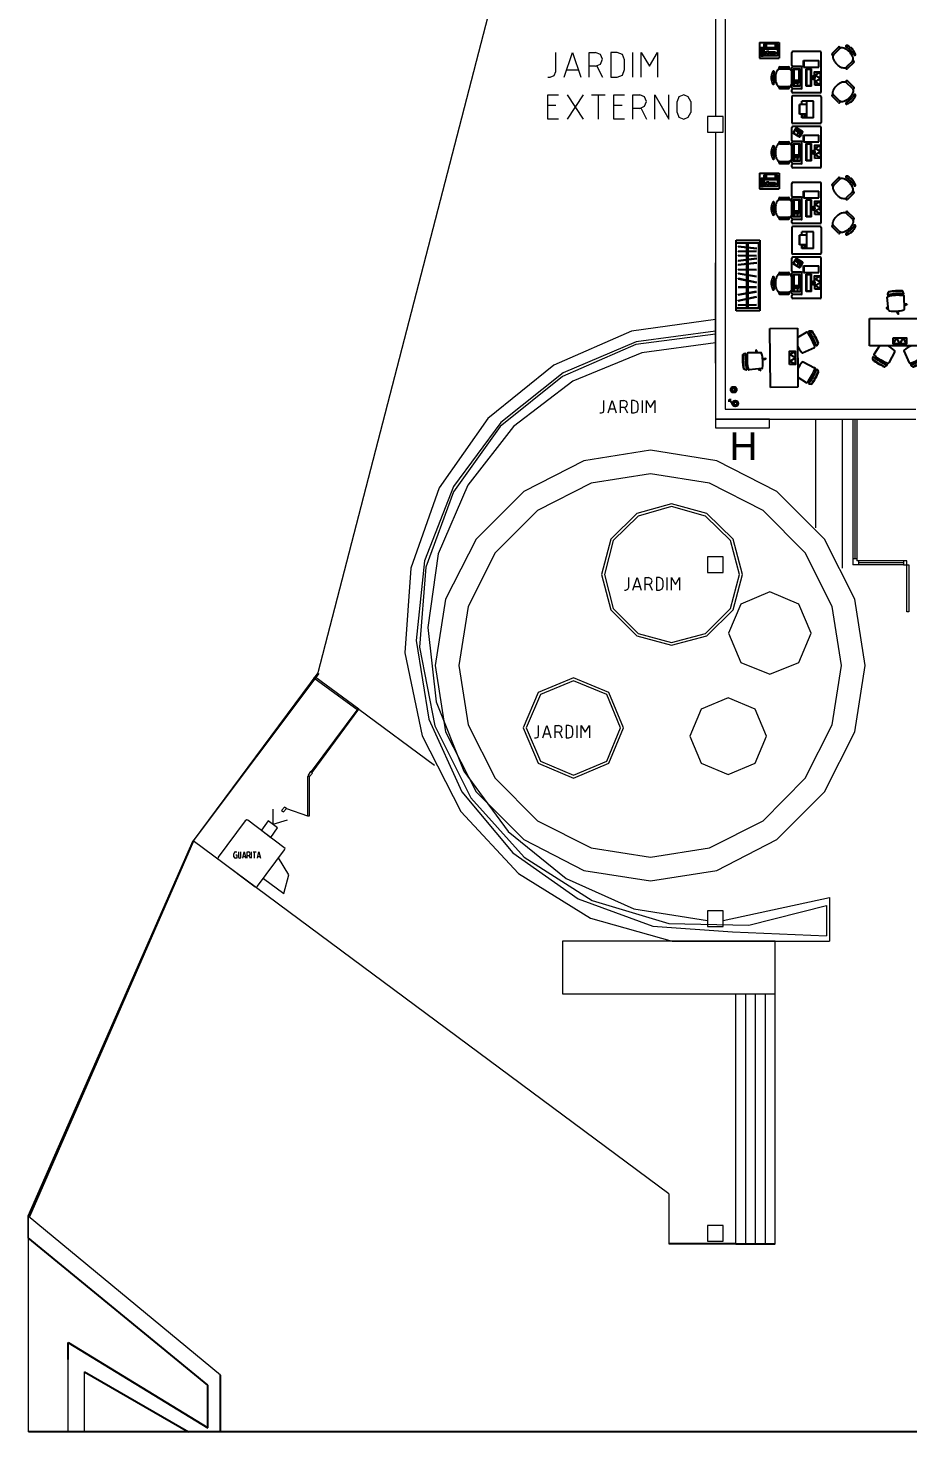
# Model space of a CAD drawing. Header units: millimetres. Extents: x 379 to 563, y 812 to 870.
# Drawn here: x 378.69 to 401.12, y 815.5 to 851.26 of the extents above; entities that cross this region are included whole.
import ezdxf

# ---------------------------------------------------------------- set-up
doc = ezdxf.new("R2010")
doc.units = ezdxf.units.MM
for name, color, linetype in [('ARREDI', 2, 'Continuous'), ('LAYOUT', 6, 'Continuous'), ('mobiliario', 140, 'Continuous'), ('pontos', 72, 'Continuous'), ('TRACO01', 7, 'Continuous'), ('TRACO02', 4, 'Continuous')]:
    doc.layers.add(name, color=color, linetype=linetype)
doc.styles.add('WMF-Arial0', font='arial.ttf')

# ---------------------------------------------------------------- blocks, each defined once
blk = doc.blocks.new('tavoloufficio2')
at = {"layer": 'ARREDI'}
for p, q in [((-70, 150), (0, 150)), ((-70, 0), (-70, 150)), ((0, 150), (0, 0)), ((-106.2, 120), (-110.1, 122.3)), ((-104.4, 123.1), (-108.3, 125.4)), ((-70, 124.8), (-91.2, 138.6)), ((-83.7, 85.9), (-113.1, 100.9)), ((11.1, 77), (12, 77.6)), ((12.3, 75.6), (11.1, 77)), ((11.9, 78), (19.1, 79.5)), ((11.9, 78), (12.3, 76)), ((12.3, 76), (19.3, 77.2)), ((12.3, 75.6), (13, 76.1)), ((12.6, 78.1), (15.1, 80.1)), ((16, 78.9), (15.1, 80.1)), ((21.2, 101.3), (54, 105)), ((24.3, 105.4), (25.3, 106.9)), ((24.3, 105.4), (25, 104.9)), ((26.5, 106.4), (24.7, 105.5)), ((24.7, 105.5), (26.6, 101.9)), ((25.3, 106.9), (26.2, 106.3)), ((26.5, 106.4), (29, 102.1)), ((26.8, 105.8), (29.4, 104.1)), ((28.6, 102.8), (29.4, 104.1)), ((56.3, 103.2), (56.2, 102.7)), ((56.5, 102.8), (56.2, 102.5)), ((56.3, 103.2), (58.1, 102.7)), ((58, 101.4), (56.5, 102.8)), ((58, 101.4), (56.8, 100)), ((57.6, 100.9), (57, 98.9)), ((58.1, 102.7), (57.8, 101.6)), ((58.8, 85.2), (63.3, 85.5)), ((59, 81.6), (63.5, 81.9)), ((63, 69.9), (59, 71.6)), ((63.6, 71.8), (59.1, 74)), ((59.1, 71.5), (59.2, 70)), ((63.6, 72), (63.2, 72)), ((-82.7, 62.3), (-112.8, 48.8)), ((23.6, 61.2), (56.6, 61.4)), ((34.9, 59.5), (33.5, 59)), ((34.6, 56.1), (33.5, 59)), ((34.5, 55.4), (35.1, 61.3)), ((34.5, 55.4), (36.5, 55.1)), ((35.2, 54.3), (34.8, 55.3)), ((36.9, 54.9), (35.2, 54.3)), ((36.5, 55.1), (37.4, 61.3)), ((36.9, 54.9), (36.6, 55.8)), ((62.4, 70.1), (59.2, 70)), ((63, 69.9), (63.5, 71)), ((63.5, 70.2), (63.1, 70.2)), ((-106.9, 29.3), (-110.9, 27.3)), ((-105.2, 26.1), (-109.2, 24.1)), ((-70, 23.3), (-92.8, 10)), ((0, 0), (-70, 0))]:
    blk.add_line(p, q, dxfattribs=at)
for centre, radius, start, end in [((-121.1, 111.4), 1.85, 155.8022, 204.5268), ((-0.8, 60.9), 132.3, 142.4822, 157.2012), ((-100.9, 122.7), 24.9, 208.7513, 223.0096), ((-0.8, 60.9), 131.3, 142.1233, 157.5998), ((-0.8, 60.9), 125.3, 140.6558, 158.9788), ((-0.8, 60.9), 120.8, 140.1748, 159.5483), ((-104.3, 140.4), 1.85, 95.1963, 143.9209), ((-104, 117.3), 24.9, 76.7135, 90.9718), ((-98.3, 140.8), 0.753, 328.0809, 88.0853), ((-92.2, 137), 1.89, 55.7095, 143.3442), ((-104, 117.3), 24.9, 58.7586, 59.2603), ((-118.5, 106.1), 0.753, 211.6378, 346.4038), ((-112.2, 102.6), 1.89, 156.3789, 244.0137), ((-100.9, 122.7), 24.9, 240.4629, 240.9645), ((-82.9, 87.7), 2, 239.6858, 321.0951), ((-158, 152.2), 101, 319.2993, 330.6457), ((119.8, 87.1), 101, 172.8559, 193.9804), ((21.6, 99.3), 2, 93.2423, 174.6517), ((55.9, 80.1), 24.9, 94.0194, 94.5211), ((54.2, 103.1), 1.89, 9.9355, 97.5702), ((-61.7, 76.2), 120.8, 353.7314, 13.1049), ((61.4, 103.7), 0.753, 65.1943, 199.9604), ((-61.7, 76.2), 125.3, 354.2124, 12.5354), ((55.9, 80.1), 24.9, 62.3078, 76.5662), ((-61.7, 76.2), 131.3, 355.6798, 11.1564), ((66.5, 100.6), 1.85, 9.3588, 58.0833), ((-61.7, 76.2), 132.3, 356.0388, 10.7578), ((-121.3, 38.7), 1.85, 152.5767, 201.3012), ((1.4, 83), 132.3, 199.8625, 214.5816), ((-101.8, 26.4), 24.9, 134.0938, 148.3522), ((1.4, 83), 131.3, 199.5036, 214.9802), ((-118.5, 43.9), 0.753, 25.4612, 145.4657), ((1.4, 83), 125.3, 198.0362, 216.3592), ((-112, 47.1), 1.89, 113.0898, 200.7245), ((1.4, 83), 120.8, 197.5552, 216.9286), ((-101.8, 26.4), 24.9, 116.139, 116.6406), ((-82, 60.4), 2, 36.0083, 117.4177), ((-160.3, -0.2), 101, 26.6336, 37.8041), ((23.7, 63.2), 2, 192.1845, 273.5939), ((56.5, 63.3), 1.89, 269.266, 356.9007), ((55.5, 86.3), 24.9, 272.3152, 272.8168), ((63.7, 63.6), 0.753, 181.6374, 301.6419), ((55.5, 86.3), 24.9, 290.27, 304.5284), ((68.5, 67.2), 1.85, 308.7529, 357.4774), ((-106, 8.9), 1.85, 213.1826, 261.9071), ((-104.6, 32), 24.9, 266.1316, 280.39), ((-100.1, 8.2), 0.753, 269.0181, 43.7842), ((-93.8, 11.6), 1.89, 213.7593, 301.394), ((-104.6, 32), 24.9, 297.8432, 298.3448)]:
    blk.add_arc(centre, radius, start, end, dxfattribs=at)
blk = doc.blocks.new('monitor')
at = {"layer": 'mobiliario'}
for p, q in [((0.22, 0.134), (-0.22, 0.134)), ((-0.22, 0.134), (-0.22, 0)), ((0.22, 0.126), (-0.22, 0.126)), ((0.22, 0), (-0.22, 0)), ((0.209, 0.116), (-0.21, 0.116)), ((-0.21, 0.116), (-0.21, 0.012)), ((0.209, 0.012), (-0.21, 0.012)), ((-0.02, 0.134), (-0.02, 0.186)), ((0.019, 0.186), (0.019, 0.134)), ((0.209, 0.116), (0.209, 0.012)), ((0.22, 0.134), (0.22, 0))]:
    blk.add_line(p, q, dxfattribs=at)
for radius, start, end in [(0.0392, 299.3143, 240.6857), (0.0292, 311.0987, 228.9013), (0.0192, 0, 180)]:
    blk.add_arc((-0.001, 0.186), radius, start, end, dxfattribs=at)
blk = doc.blocks.new('mesacomputer')
at = {"layer": 'TRACO01'}
for p, q in [((3, -15.1), (3, -33.1)), ((4, -14.1), (4.5, -14.1)), ((4, -34.1), (4.5, -34.1)), ((4.2, -20.1), (4.9, -20.1)), ((4.2, -28.1), (4.9, -28.1)), ((8, -20.1), (8.8, -20.1)), ((8, -28.1), (8.8, -28.1)), ((8.3, -14.1), (9, -14.1)), ((8.3, -34.1), (9, -34.1)), ((10, -15.1), (10, -33.1)), ((10, -16.1), (11, -16.1)), ((11, -32.1), (10, -32.1)), ((11, -6.6), (11, -33.1)), ((46, -17.1), (11, -17.1)), ((16, -25.1), (11, -25.1)), ((16, -30.1), (11, -30.1)), ((14, -5.6), (12, -5.6)), ((45, -14.1), (12, -14.1)), ((45, -34.1), (12, -34.1)), ((43, -4.1), (14, -4.1)), ((14, -4.1), (14, -14.1)), ((16, -25.1), (16, -30.1)), ((17, -4.1), (17, -14.1)), ((17.9, -22.4), (17.9, -30.1)), ((17.9, -22.4), (23.9, -22.4)), ((17.9, -30.1), (23.9, -30.1)), ((23.9, -30.1), (19.6, -30.1)), ((23.9, -22.4), (23.9, -30.1)), ((25.9, -25.1), (25.9, -30.1)), ((30.5, -25.1), (25.9, -25.1)), ((30.5, -30.1), (25.9, -30.1)), ((30.5, -25.1), (30.5, -30.1)), ((41, -25.1), (31.5, -25.1)), ((31.5, -25.1), (31.5, -30.1)), ((41, -30.1), (31.5, -30.1)), ((40, -4.1), (40, -14.1)), ((41, -25.1), (41, -30.1)), ((43, -4.1), (43, -14.1)), ((45, -5.6), (43, -5.6)), ((46, -6.6), (46, -33.1)), ((87.6, -68.8), (87.6, -96.8)), ((100.1, -68.8), (87.6, -68.8)), ((100.1, -68.8), (100.1, -96.8)), ((100.1, -96.8), (87.6, -96.8)), ((87.6, -97.8), (87.6, -102.8)), ((90.6, -97.8), (87.6, -97.8)), ((90.6, -102.8), (87.6, -102.8)), ((87.6, -103.8), (87.6, -110.8)), ((96.6, -103.8), (87.6, -103.8)), ((90.6, -97.8), (90.6, -102.8)), ((100.1, -97.8), (92.1, -97.8)), ((92.1, -97.8), (92.1, -102.8)), ((100.1, -102.8), (92.1, -102.8)), ((96.6, -103.8), (96.6, -110.8)), ((100.1, -97.8), (100.1, -102.8)), ((96.6, -110.8), (87.6, -110.8)), ((103, -183.1), (103, -158.1)), ((115, -184.1), (109, -184.1)), ((109, -191.1), (109, -184.1)), ((115, -191.1), (109, -191.1)), ((115, -191.1), (115, -184.1)), ((120, -184.1), (118, -184.1)), ((118, -191.1), (118, -184.1)), ((120, -191.1), (118, -191.1)), ((119, -191.1), (119, -184.1)), ((120, -191.1), (120, -184.1)), ((90.8, -222), (85.7, -230.2)), ((101.4, -241), (86.1, -231.5)), ((88.2, -230.9), (87.7, -231.8)), ((90.2, -233.3), (87.7, -231.8)), ((90.8, -232.5), (88.2, -230.9)), ((90.8, -232.5), (90.2, -233.3)), ((106.1, -233.3), (90.8, -223.9)), ((93.1, -218.2), (92.8, -218.7)), ((109.8, -227.4), (94.5, -217.9)), ((99.4, -229.9), (95.3, -236.5)), ((95.3, -236.5), (100.4, -239.6)), ((96.1, -224.9), (95.7, -225.5)), ((98.1, -221.6), (97.7, -222.2)), ((99.4, -229.9), (104.5, -233.1)), ((104.5, -233.1), (100.4, -239.6)), ((102.9, -229.1), (102.5, -229.7)), ((107.8, -232.5), (102.8, -240.7)), ((104.9, -225.8), (104.5, -226.4)), ((110.1, -228.7), (109.8, -229.2)), ((87.6, -259.4), (87.6, -287.4)), ((100.1, -259.4), (87.6, -259.4)), ((100.1, -259.4), (100.1, -287.4)), ((100.1, -287.4), (87.6, -287.4)), ((87.6, -288.4), (87.6, -293.4)), ((90.6, -288.4), (87.6, -288.4)), ((90.6, -293.4), (87.6, -293.4)), ((87.6, -294.4), (87.6, -301.4)), ((96.6, -294.4), (87.6, -294.4)), ((96.6, -301.4), (87.6, -301.4)), ((90.6, -288.4), (90.6, -293.4)), ((100.1, -288.4), (92.1, -288.4)), ((92.1, -288.4), (92.1, -293.4)), ((100.1, -293.4), (92.1, -293.4)), ((96.6, -294.4), (96.6, -301.4)), ((100.1, -288.4), (100.1, -293.4))]:
    blk.add_line(p, q, dxfattribs=at)
for points in [[(4.3, -33.2, 0.033738), (4.7, -30.8, 0.01573), (4.9, -28, 0.011183), (5, -24.1, 0.011183), (4.9, -20.2, 0.01573), (4.7, -17.4, 0.033738), (4.3, -15, 0.341297)], [(7.5, -13.7, 0.041072), (6.5, -13.6, 0.041072), (5.4, -13.7, 0.036646), (4.9, -13.8, 0.097163)], [(5, -34.4, 0.060801), (6.5, -34.6, 0.049327), (7.7, -34.5, 0.054131)], [(8.6, -15.2, 0.031401), (8.2, -17.4, 0.01573), (8, -20.2, 0.011183), (7.9, -24.1, 0.011183), (8, -28, 0.01573), (8.2, -30.8, 0.031401), (8.6, -33, 0.341297)], [(92.3, -218.9, 0.060801), (91.3, -220.1, 0.049327), (90.8, -221.2, 0.054131)], [(106.7, -232.1, 0.031401), (105.1, -230.7, 0.01573), (102.8, -229, 0.011183), (99.5, -226.9, 0.011183), (96.1, -224.9, 0.01573), (93.6, -223.6, 0.033738), (91.4, -222.7, 0.341297)], [(91.5, -222.7, 0.000574), (91.5, -222.7, 0.054131)], [(93.7, -219, 0.033738), (95.5, -220.6, 0.01573), (97.8, -222.2, 0.011183), (101.1, -224.4, 0.011183), (104.4, -226.4, 0.01573), (106.9, -227.6, 0.033738), (109.2, -228.5, 0.341297)], [(108.6, -232, 0.041072), (109.2, -231.1, 0.041072), (109.7, -230.2, 0.036646), (109.8, -229.7, 0.097163)]]:
    blk.add_lwpolyline(points, format="xyb", dxfattribs=at)
for centre, radius, start, end in [((4, -15.1), 1, 90, 180), ((4.2, -18.9), 1.2, 180, 270), ((4.2, -29.3), 1.2, 90, 180), ((4, -33.1), 1, 180, 270), ((5.2, -14.8), 1, 99.5352, 194.6502), ((5.2, -33.5), 1, 160.2489, 256.4245), ((7.4, -14.9), 1.2, 346.6383, 88.4297), ((7.4, -33.3), 1.2, 281.2958, 13.3617), ((8.8, -18.9), 1.2, 270, 0), ((8.8, -29.3), 1.2, 0, 90), ((9, -15.1), 1, 0, 90), ((9, -33.1), 1, 270, 0), ((12, -6.6), 1, 90, 180), ((12, -15.1), 1, 90, 180), ((12, -33.1), 1, 180, 270), ((45, -6.6), 1, 0, 90), ((45, -15.1), 1, 0, 90), ((45, -33.1), 1, 270, 0), ((86.6, -230.7), 1, 148.3243, 238.3243), ((90.3, -224.7), 1, 58.3243, 148.3243), ((91.9, -221.6), 1.2, 159.6201, 251.6861), ((93, -219.7), 1, 38.5733, 134.7489), ((93.9, -218.8), 1, 58.3243, 148.3243), ((94.7, -224.8), 1.2, 238.3243, 328.3243), ((97.1, -220.9), 1.2, 328.3243, 58.3243), ((101.9, -240.1), 1, 238.3243, 328.3243), ((103.5, -230.3), 1.2, 148.3243, 238.3243), ((105.9, -226.4), 1.2, 58.3243, 148.3243), ((105.6, -234.2), 1, 328.3243, 58.3243), ((107.6, -231.3), 1.2, 224.9626, 326.754), ((108.9, -229.5), 1, 337.8595, 72.9746), ((109.3, -228.2), 1, 328.3243, 58.3243)]:
    blk.add_arc(centre, radius, start, end, dxfattribs=at)
at = {"layer": 'TRACO02'}
for p, q in [((0, 0), (50, 0)), ((0, 0), (0, -40)), ((50, 0), (50, -40)), ((82.4, -59.2), (82.4, -26.2)), ((154.9, -23.7), (84.9, -23.7)), ((157.4, -126.2), (157.4, -26.2)), ((201.5, -12.2), (185.6, -28.1)), ((205, -15.8), (189.1, -31.7)), ((230.6, -18.5), (227, -22)), ((234.1, -22), (230.6, -25.5)), ((233.4, -14.3), (233.8, -13.8)), ((238.8, -18.1), (234.5, -13.8)), ((238.3, -19.2), (238.8, -18.8)), ((0, -40), (50, -40)), ((51.8, -62.7), (74.3, -62.7)), ((51.8, -67.7), (74.3, -67.7)), ((82.4, -116.2), (82.4, -64.2)), ((105.9, -61.7), (84.9, -61.7)), ((86.1, -67.8), (86.1, -111.8)), ((104.1, -67.8), (86.1, -67.8)), ((104.1, -67.8), (104.1, -111.8)), ((108.4, -116.2), (108.4, -64.2)), ((112.2, -46), (151.2, -46)), ((112.2, -63), (112.2, -46)), ((112.2, -63), (151.2, -63)), ((114.2, -63), (114.2, -46)), ((151.2, -63), (151.2, -46)), ((236.8, -47.6), (220.9, -63.5)), ((240.4, -51.1), (224.4, -67)), ((29.5, -87.2), (29.5, -93.2)), ((30.7, -86.7), (30, -86.7)), ((30.7, -93.7), (30, -93.7)), ((35.6, -87.7), (40.6, -87.7)), ((35.6, -92.7), (40.6, -92.7)), ((236.8, -117.8), (220.9, -101.9)), ((240.4, -114.3), (224.4, -98.4)), ((51.8, -112.7), (74.3, -112.7)), ((51.8, -117.7), (74.3, -117.7)), ((82.4, -126.2), (82.4, -121.2)), ((82.4, -139), (82.4, -204)), ((105.9, -118.7), (84.9, -118.7)), ((154.9, -128.7), (84.9, -128.7)), ((154.9, -136.5), (84.9, -136.5)), ((104.1, -111.8), (86.1, -111.8)), ((157.4, -139), (157.4, -204)), ((201.5, -153.2), (185.6, -137.3)), ((205, -149.7), (189.1, -133.7)), ((234.1, -143.4), (230.6, -139.9)), ((121, -158.1), (102, -158.1)), ((102, -183.1), (102, -158.1)), ((138, -150.1), (108, -150.1)), ((108, -158.1), (108, -150.1)), ((121, -192.1), (121, -150.1)), ((138, -192.1), (138, -150.1)), ((230.6, -147), (227, -143.4)), ((233.4, -151.1), (233.8, -151.6)), ((238.8, -147.4), (234.5, -151.6)), ((238.3, -146.2), (238.8, -146.6)), ((154.9, -206.5), (84.9, -206.5)), ((154.9, -214.3), (84.9, -214.3)), ((121, -183.1), (102, -183.1)), ((108, -192.1), (108, -183.1)), ((138, -192.1), (108, -192.1)), ((82.4, -249.8), (82.4, -216.8)), ((112.2, -236.6), (151.2, -236.6)), ((112.2, -253.6), (112.2, -236.6)), ((114.2, -253.6), (114.2, -236.6)), ((151.2, -253.6), (151.2, -236.6)), ((157.4, -316.8), (157.4, -216.8)), ((29.5, -277.8), (29.5, -283.8)), ((30.7, -277.3), (30, -277.3)), ((30.7, -284.3), (30, -284.3)), ((35.6, -278.3), (40.6, -278.3)), ((35.6, -283.3), (40.6, -283.3)), ((51.8, -253.3), (74.3, -253.3)), ((51.8, -258.3), (74.3, -258.3)), ((82.4, -306.8), (82.4, -254.8)), ((105.9, -252.3), (84.9, -252.3)), ((86.1, -258.4), (86.1, -302.4)), ((104.1, -258.4), (86.1, -258.4)), ((104.1, -258.4), (104.1, -302.4)), ((108.4, -306.8), (108.4, -254.8)), ((112.2, -253.6), (151.2, -253.6)), ((51.8, -303.3), (74.3, -303.3)), ((51.8, -308.3), (74.3, -308.3)), ((82.4, -316.8), (82.4, -311.8)), ((105.9, -309.3), (84.9, -309.3)), ((154.9, -319.3), (84.9, -319.3)), ((104.1, -302.4), (86.1, -302.4))]:
    blk.add_line(p, q, dxfattribs=at)
for points in [[(189.1, -31.7, 0.174705), (187.4, -35.3, 0.104203), (188.1, -41.9, 0.064948), (191.3, -48.4, 0.051099), (197, -55.5, 0.051099), (204.1, -61.3, 0.064948), (210.6, -64.4, 0.104203), (217.2, -65.2, 0.174705), (220.9, -63.5, 0.174705)], [(236.8, -47.6, 0.174705), (238.5, -43.9, 0.104203), (237.8, -37.3, 0.064948), (234.6, -30.8, 0.051099), (228.9, -23.7, 0.051099), (221.8, -17.9, 0.064948), (215.3, -14.8, 0.104203), (208.7, -14, 0.174705), (205, -15.8, 0.174705)], [(240.5, -31.5, 0.043138), (238.2, -27.3, 0.051099), (232.4, -20.2, 0.051099), (225.3, -14.4, 0.043138), (221.1, -12.1, 0.104203)], [(244.9, -30.2, 0.064948), (241.7, -23.7, 0.051099), (235.9, -16.6, 0.051099), (228.8, -10.9, 0.064948), (222.4, -7.7, 0.104203)], [(51.8, -67.7, 0.174705), (48, -69, 0.104203), (43.8, -74.3, 0.064948), (41.4, -81.1, 0.051099), (40.5, -90.2, 0.051099), (41.4, -99.3, 0.064948), (43.8, -106.1, 0.104203), (48, -111.3, 0.174705), (51.8, -112.7, 0.174705)], [(82.4, -74.6, 0.003886), (82.2, -74.3, 0.104203), (78.1, -69, 0.174705), (74.3, -67.7, 0.174705)], [(33.8, -74.3, 0.064948), (31.4, -81.1, 0.051099), (30.5, -90.2, 0.051099), (31.4, -99.3, 0.064948), (33.8, -106.1, 0.104203)], [(37.8, -76.5, 0.043138), (36.4, -81.1, 0.051099), (35.5, -90.2, 0.051099), (36.4, -99.3, 0.043138), (37.8, -103.9, 0.104203)], [(74.3, -112.7, 0.174705), (78.1, -111.3, 0.104203), (82.2, -106.1, 0.003886), (82.4, -105.7, 0.051099)], [(189.1, -133.7, -0.174705), (187.4, -130.1, -0.104203), (188.1, -123.5, -0.064948), (191.3, -117, -0.051099), (197, -109.9, -0.051099), (204.1, -104.1, -0.064948), (210.6, -101, -0.104203), (217.2, -100.2, -0.174705), (220.9, -101.9, -0.174705)], [(236.8, -117.8, -0.174705), (238.5, -121.5, -0.104203), (237.8, -128.1, -0.064948), (234.6, -134.6, -0.051099), (228.9, -141.7, -0.051099), (221.8, -147.5, -0.064948), (215.3, -150.6, -0.104203), (208.7, -151.4, -0.174705), (205, -149.7, -0.174705)], [(240.5, -133.9, -0.043138), (238.2, -138.1, -0.051099), (232.4, -145.2, -0.051099), (225.3, -151, -0.043138), (221.1, -153.3, -0.104203)], [(244.9, -135.2, -0.064948), (241.7, -141.7, -0.051099), (235.9, -148.8, -0.051099), (228.8, -154.5, -0.064948), (222.4, -157.7, -0.104203)], [(33.8, -264.9, 0.064948), (31.4, -271.7, 0.051099), (30.5, -280.8, 0.051099), (31.4, -289.9, 0.064948), (33.8, -296.7, 0.104203)], [(37.8, -267.1, 0.043138), (36.4, -271.7, 0.051099), (35.5, -280.8, 0.051099), (36.4, -289.9, 0.043138), (37.8, -294.5, 0.104203)], [(51.8, -258.3, 0.174705), (48, -259.7, 0.104203), (43.8, -264.9, 0.064948), (41.4, -271.7, 0.051099), (40.5, -280.8, 0.051099), (41.4, -289.9, 0.064948), (43.8, -296.7, 0.104203), (48, -301.9, 0.174705), (51.8, -303.3, 0.174705)], [(82.4, -265.3, 0.003886), (82.2, -264.9, 0.104203), (78.1, -259.7, 0.174705), (74.3, -258.3, 0.174705)], [(74.3, -303.3, 0.174705), (78.1, -301.9, 0.104203), (82.2, -296.7, 0.003886), (82.4, -296.3, 0.051099)]]:
    blk.add_lwpolyline(points, format="xyb", dxfattribs=at)
for centre, radius, start, end in [((84.9, -26.2), 2.5, 90, 180), ((154.9, -26.2), 2.5, 0, 90), ((187.3, -29.9), 2.5, 135, 315), ((203.2, -14), 2.5, 315, 135), ((222, -10), 2.29, 66.5813, 246.5813), ((234.2, -14.2), 0.5, 45, 135), ((238.4, -18.4), 0.5, 315, 45), ((242.6, -30.6), 2.29, 203.4187, 23.4187), ((51.8, -65.2), 2.5, 90, 270), ((74.3, -65.2), 2.5, 270, 90), ((84.9, -59.2), 2.5, 180, 270), ((84.9, -64.2), 2.5, 90, 180), ((105.9, -64.2), 2.5, 0, 90), ((222.7, -65.3), 2.5, 135, 315), ((238.6, -49.3), 2.5, 315, 135), ((30, -87.2), 0.5, 90, 180), ((30, -93.2), 0.5, 180, 270), ((35.7, -75.6), 2.29, 338.4187, 158.4187), ((35.7, -104.7), 2.29, 201.5813, 21.5813), ((222.7, -100.2), 2.5, 45, 225), ((51.8, -115.2), 2.5, 90, 270), ((74.3, -115.2), 2.5, 270, 90), ((84.9, -116.2), 2.5, 180, 270), ((84.9, -121.2), 2.5, 90, 180), ((84.9, -126.2), 2.5, 180, 270), ((84.9, -139), 2.5, 90, 180), ((105.9, -116.2), 2.5, 270, 0), ((154.9, -126.2), 2.5, 270, 0), ((154.9, -139), 2.5, 0, 90), ((187.3, -135.5), 2.5, 45, 225), ((238.6, -116.1), 2.5, 225, 45), ((242.6, -134.8), 2.29, 336.5813, 156.5813), ((203.2, -151.4), 2.5, 225, 45), ((222, -155.4), 2.29, 113.4187, 293.4187), ((234.2, -151.2), 0.5, 225, 315), ((238.4, -147), 0.5, 315, 45), ((84.9, -204), 2.5, 180, 270), ((84.9, -216.8), 2.5, 90, 180), ((154.9, -204), 2.5, 270, 0), ((154.9, -216.8), 2.5, 0, 90), ((84.9, -249.8), 2.5, 180, 270), ((30, -277.8), 0.5, 90, 180), ((30, -283.8), 0.5, 180, 270), ((35.7, -266.2), 2.29, 338.4187, 158.4187), ((51.8, -255.8), 2.5, 90, 270), ((74.3, -255.8), 2.5, 270, 90), ((84.9, -254.8), 2.5, 90, 180), ((105.9, -254.8), 2.5, 0, 90), ((35.7, -295.3), 2.29, 201.5813, 21.5813), ((51.8, -305.8), 2.5, 90, 270), ((74.3, -305.8), 2.5, 270, 90), ((84.9, -306.8), 2.5, 180, 270), ((84.9, -311.8), 2.5, 90, 180), ((84.9, -316.8), 2.5, 180, 270), ((105.9, -306.8), 2.5, 270, 0), ((154.9, -316.8), 2.5, 270, 0)]:
    blk.add_arc(centre, radius, start, end, dxfattribs=at)
at = {"layer": 'TRACO01', "xscale": 100, "yscale": 100, "zscale": 100, "rotation": 270}
blk.add_blockref('monitor', (119.3, -89.9), dxfattribs=at)
at = {"layer": 'TRACO02', "xscale": 100, "yscale": 100, "zscale": 100, "rotation": 270}
blk.add_blockref('monitor', (119.3, -280), dxfattribs=at)

msp = doc.modelspace()

# ---------------------------------------------------------------- linework, layer by layer
for p, q in [((382.899, 830.555), (378.691, 821)), ((382.899, 830.555), (378.721, 820.991)), ((383.275, 816.692), (378.691, 820.447)), ((396.739, 820.289), (395.023, 820.289)), ((396.739, 820.289), (397.741, 820.289)), ((379.714, 817.345), (379.714, 817.779)), ((379.714, 817.779), (383.275, 815.607)), ((380.133, 817.03), (382.784, 815.5)), ((383.594, 815.5), (383.594, 816.943)), ((383.275, 815.607), (383.275, 816.692)), ((451.749, 815.5), (378.704, 815.5))]:
    msp.add_line(p, q)
at = {"color": 7, "lineweight": 0}
for points in [[(395.061, 869.507), (386.081, 834.838)], [(396.213, 854.928), (396.213, 849.016)], [(396.464, 854.928), (396.464, 841.552)], [(391.942, 850.018), (392.005, 850.018), (392.105, 850.056), (392.143, 850.156), (392.143, 850.645)], [(392.356, 850.018), (392.569, 850.645), (392.782, 850.018)], [(392.994, 850.018), (392.994, 850.645), (393.157, 850.645)], [(393.157, 850.294), (393.282, 850.344), (393.333, 850.469), (393.282, 850.594), (393.157, 850.645)], [(393.546, 850.018), (393.708, 850.018), (393.846, 850.068), (393.896, 850.206), (393.896, 850.457), (393.846, 850.594), (393.708, 850.645), (393.546, 850.645), (393.546, 850.018), (393.546, 850.018)], [(394.109, 850.018), (394.109, 850.645)], [(394.322, 850.018), (394.322, 850.645), (394.535, 850.294), (394.735, 850.645), (394.735, 850.018)], [(392.719, 850.194), (392.418, 850.194)], [(393.157, 850.294), (392.994, 850.294)], [(393.195, 850.294), (393.333, 850.018)], [(392.218, 848.941), (391.942, 848.941), (391.942, 849.567), (392.218, 849.567)], [(392.431, 849.567), (392.844, 848.941)], [(392.844, 849.567), (392.431, 848.941)], [(393.057, 849.567), (393.408, 849.567)], [(393.232, 848.941), (393.232, 849.567)], [(393.896, 848.941), (393.621, 848.941), (393.621, 849.567), (393.896, 849.567)], [(394.109, 848.941), (394.109, 849.567), (394.284, 849.567)], [(394.284, 849.217), (394.41, 849.279), (394.46, 849.392), (394.41, 849.517), (394.284, 849.567)], [(394.673, 848.941), (394.673, 849.567), (395.023, 848.941), (395.023, 849.567)], [(395.587, 849.392), (395.524, 849.517), (395.412, 849.567), (395.286, 849.517), (395.236, 849.392)], [(392.143, 849.292), (391.942, 849.292)], [(393.834, 849.292), (393.621, 849.292)], [(394.284, 849.217), (394.109, 849.217)], [(394.322, 849.217), (394.46, 848.941)], [(395.236, 849.117), (395.236, 849.392)], [(395.236, 849.117), (395.286, 848.991), (395.412, 848.941), (395.524, 848.991), (395.587, 849.117)], [(395.587, 849.392), (395.587, 849.117)], [(396.013, 848.616), (396.414, 848.616), (396.414, 849.016), (396.013, 849.016), (396.013, 848.616), (396.013, 848.616)], [(396.213, 848.616), (396.213, 841.301)], [(396.213, 842.729), (396.213, 845.284)], [(396.213, 843.844), (394.072, 843.543), (392.093, 842.679), (390.414, 841.314), (389.174, 839.548), (388.448, 837.506), (388.298, 835.352), (388.736, 833.235), (389.725, 831.306), (391.191, 829.728), (393.032, 828.588), (395.111, 828)], [(396.213, 843.543), (394.197, 843.267), (392.331, 842.478), (390.74, 841.213), (389.538, 839.585), (388.799, 837.694), (388.586, 835.665), (388.911, 833.661), (389.75, 831.807), (391.053, 830.254), (392.719, 829.077), (394.623, 828.388), (396.652, 828.238)], [(396.213, 843.468), (394.184, 843.205), (392.318, 842.391), (390.727, 841.113), (389.538, 839.447), (388.836, 837.531), (388.673, 835.489), (389.062, 833.486), (389.976, 831.657), (391.341, 830.141), (393.07, 829.039), (395.023, 828.451), (397.065, 828.413), (399.044, 828.914)], [(396.213, 843.242), (394.335, 842.992), (392.581, 842.265), (391.066, 841.113), (389.901, 839.623), (389.149, 837.869), (388.886, 835.99), (389.099, 834.099), (389.801, 832.333), (390.928, 830.793), (392.406, 829.603), (394.134, 828.826), (396.013, 828.526)], [(393.27, 841.464), (393.308, 841.464), (393.358, 841.476), (393.37, 841.526), (393.37, 841.777)], [(393.483, 841.464), (393.583, 841.777), (393.683, 841.464)], [(393.658, 841.552), (393.508, 841.552)], [(393.796, 841.464), (393.796, 841.777), (393.884, 841.777)], [(393.884, 841.602), (393.796, 841.602)], [(393.884, 841.602), (393.946, 841.627), (393.971, 841.689), (393.946, 841.752), (393.884, 841.777)], [(393.896, 841.602), (393.971, 841.464)], [(394.072, 841.464), (394.147, 841.464), (394.222, 841.489), (394.247, 841.552), (394.247, 841.677), (394.222, 841.739), (394.147, 841.777), (394.072, 841.777), (394.072, 841.464), (394.072, 841.464)], [(394.36, 841.464), (394.36, 841.777)], [(394.46, 841.464), (394.46, 841.777), (394.56, 841.602), (394.673, 841.777), (394.673, 841.464)], [(396.464, 841.552), (401.323, 841.552)], [(396.213, 841.301), (401.323, 841.301)], [(396.213, 841.076), (397.591, 841.076), (397.591, 841.301), (396.213, 841.301), (396.213, 841.076), (396.213, 841.076)], [(398.768, 841.301), (398.768, 838.533)], [(399.445, 841.301), (399.445, 837.506)], [(399.72, 841.301), (399.72, 837.594)], [(399.77, 841.301), (399.77, 837.744)], [(399.82, 841.301), (399.82, 837.694)], [(400.033, 835.026), (399.77, 836.717), (398.994, 838.245), (397.779, 839.46), (396.251, 840.236), (394.56, 840.512), (392.857, 840.236), (391.329, 839.46), (390.114, 838.245), (389.337, 836.717), (389.074, 835.026), (389.337, 833.335), (390.114, 831.807), (391.329, 830.592), (392.857, 829.803), (394.56, 829.54), (396.251, 829.803), (397.779, 830.592), (398.994, 831.807), (399.77, 833.335), (400.033, 835.026), (400.033, 835.026)], [(399.432, 835.026), (399.194, 836.529), (398.505, 837.894), (397.428, 838.971), (396.063, 839.673), (394.56, 839.911), (393.045, 839.673), (391.679, 838.971), (390.602, 837.894), (389.913, 836.529), (389.675, 835.026), (389.913, 833.511), (390.602, 832.158), (391.679, 831.068), (393.045, 830.379), (394.56, 830.141), (396.063, 830.379), (397.428, 831.068), (398.505, 832.158), (399.194, 833.511), (399.432, 835.026), (399.432, 835.026)], [(396.902, 837.343), (396.664, 838.245), (396, 838.896), (395.099, 839.147), (394.209, 838.896), (393.546, 838.245), (393.308, 837.343), (393.546, 836.441), (394.209, 835.778), (395.099, 835.54), (396, 835.778), (396.664, 836.441), (396.902, 837.343), (396.902, 837.343)], [(396.827, 837.343), (396.602, 838.207), (395.963, 838.834), (395.099, 839.072), (394.247, 838.834), (393.608, 838.207), (393.383, 837.343), (393.608, 836.479), (394.247, 835.84), (395.099, 835.615), (395.963, 835.84), (396.602, 836.479), (396.827, 837.343), (396.827, 837.343)], [(396.013, 837.393), (396.414, 837.393), (396.414, 837.794), (396.013, 837.794), (396.013, 837.393), (396.013, 837.393)], [(399.82, 837.744), (399.72, 837.744)], [(401.01, 837.694), (399.82, 837.694)], [(399.871, 837.594), (399.871, 837.694)], [(401.01, 837.644), (399.871, 837.644)], [(401.01, 837.694), (401.01, 837.594)], [(401.098, 837.694), (401.01, 837.694)], [(401.098, 837.681), (401.098, 837.694)], [(401.098, 837.594), (401.098, 837.681)], [(393.896, 836.942), (393.934, 836.942), (393.984, 836.967), (394.009, 837.018), (394.009, 837.268)], [(394.109, 836.942), (394.222, 837.268), (394.322, 836.942)], [(394.422, 836.942), (394.422, 837.268), (394.51, 837.268)], [(394.51, 837.093), (394.573, 837.118), (394.598, 837.18), (394.573, 837.23), (394.51, 837.268)], [(394.71, 836.942), (394.785, 836.942), (394.861, 836.98), (394.886, 837.043), (394.886, 837.168), (394.861, 837.23), (394.785, 837.268), (394.71, 837.268), (394.71, 836.942), (394.71, 836.942)], [(394.986, 836.942), (394.986, 837.268)], [(395.099, 836.942), (395.099, 837.268), (395.199, 837.093), (395.299, 837.268), (395.299, 836.942)], [(401.01, 837.594), (399.72, 837.594)], [(401.01, 837.594), (401.098, 837.594)], [(401.098, 837.594), (401.148, 837.594), (401.148, 836.391), (401.098, 836.391), (401.098, 837.594), (401.098, 837.594)], [(394.297, 837.03), (394.147, 837.03)], [(394.51, 837.093), (394.422, 837.093)], [(394.535, 837.093), (394.598, 836.942)], [(398.656, 835.853), (398.343, 836.592), (397.604, 836.905), (396.865, 836.592), (396.551, 835.853), (396.865, 835.101), (397.604, 834.801), (398.343, 835.101), (398.656, 835.853), (398.656, 835.853)], [(386.081, 834.838), (382.899, 830.555)], [(386.106, 834.82), (382.899, 830.555)], [(387.108, 833.886), (387.12, 833.911), (386.006, 834.738), (385.98, 834.713), (387.108, 833.886), (387.108, 833.886)], [(393.871, 833.435), (393.495, 834.337), (392.594, 834.713), (391.692, 834.337), (391.316, 833.435), (391.692, 832.534), (392.594, 832.158), (393.495, 832.534), (393.871, 833.435), (393.871, 833.435)], [(393.796, 833.435), (393.445, 834.287), (392.594, 834.638), (391.754, 834.287), (391.391, 833.435), (391.754, 832.584), (392.594, 832.233), (393.445, 832.584), (393.796, 833.435), (393.796, 833.435)], [(397.516, 833.222), (397.228, 833.911), (396.539, 834.199), (395.85, 833.911), (395.562, 833.222), (395.85, 832.534), (396.539, 832.246), (397.228, 832.534), (397.516, 833.222), (397.516, 833.222)], [(385.905, 832.321), (385.93, 832.296), (387.12, 833.911), (387.095, 833.924), (385.905, 832.321), (385.905, 832.321)], [(387.12, 833.911), (389.049, 832.484)], [(391.604, 833.185), (391.642, 833.185), (391.692, 833.197), (391.704, 833.248), (391.704, 833.498)], [(391.817, 833.185), (391.917, 833.498), (392.017, 833.185)], [(392.13, 833.185), (392.13, 833.498), (392.218, 833.498)], [(392.218, 833.323), (392.13, 833.323)], [(392.218, 833.323), (392.281, 833.348), (392.306, 833.41), (392.281, 833.473), (392.218, 833.498)], [(392.23, 833.323), (392.306, 833.185)], [(392.406, 833.185), (392.481, 833.185), (392.556, 833.21), (392.581, 833.273), (392.581, 833.398), (392.556, 833.473), (392.481, 833.498), (392.406, 833.498), (392.406, 833.185), (392.406, 833.185)], [(392.694, 833.185), (392.694, 833.498)], [(392.794, 833.185), (392.794, 833.498), (392.894, 833.323), (393.007, 833.498), (393.007, 833.185)], [(391.992, 833.273), (391.842, 833.273)], [(385.868, 832.195), (385.943, 832.283), (385.893, 832.321), (385.83, 832.233), (385.868, 832.195), (385.868, 832.195)], [(385.818, 831.193), (385.868, 831.193), (385.868, 832.195), (385.818, 832.195), (385.818, 831.193), (385.818, 831.193)], [(384.941, 830.981), (384.941, 831.369)], [(385.204, 831.294), (385.279, 831.381), (385.229, 831.419), (385.154, 831.331), (385.204, 831.294), (385.204, 831.294)], [(385.279, 831.381), (385.818, 831.193)], [(384.227, 831.068), (383.538, 830.141)], [(384.29, 831.081), (384.265, 831.093), (384.227, 831.068)], [(385.216, 830.392), (384.29, 831.081)], [(384.64, 830.83), (384.878, 830.642), (385.054, 830.893), (384.816, 831.068), (384.64, 830.83), (384.64, 830.83)], [(384.941, 830.981), (385.304, 831.093)], [(395.023, 821.562), (382.899, 830.555)], [(383.538, 830.141), (383.526, 830.104), (383.551, 830.079)], [(383.977, 830.279), (383.951, 830.267), (383.939, 830.229)], [(383.939, 830.154), (383.939, 830.229)], [(383.939, 830.154), (383.951, 830.129), (383.977, 830.116)], [(383.977, 830.279), (384.014, 830.279)], [(383.989, 830.204), (384.014, 830.204), (384.014, 830.116), (383.977, 830.116)], [(384.052, 830.279), (384.052, 830.154), (384.064, 830.129), (384.089, 830.116), (384.114, 830.129), (384.114, 830.154), (384.114, 830.279)], [(384.164, 830.116), (384.202, 830.279), (384.24, 830.116)], [(384.227, 830.154), (384.177, 830.154)], [(384.277, 830.116), (384.277, 830.279), (384.315, 830.279)], [(384.315, 830.179), (384.277, 830.179)], [(384.315, 830.179), (384.34, 830.191), (384.352, 830.229), (384.34, 830.267), (384.315, 830.279)], [(384.327, 830.179), (384.352, 830.116)], [(384.39, 830.116), (384.39, 830.279)], [(384.427, 830.279), (384.503, 830.279)], [(384.465, 830.116), (384.465, 830.279)], [(384.54, 829.402), (385.229, 830.329)], [(384.54, 830.116), (384.578, 830.279), (384.615, 830.116)], [(384.603, 830.154), (384.553, 830.154)], [(385.216, 829.215), (385.342, 829.69), (385.079, 830.129)], [(385.229, 830.329), (385.242, 830.367), (385.216, 830.392)], [(383.551, 830.079), (384.478, 829.39)], [(384.478, 829.39), (384.515, 829.377), (384.54, 829.402)], [(384.69, 829.603), (385.216, 829.215)], [(396.414, 828.526), (399.119, 829.114)], [(399.119, 829.114), (399.119, 828)], [(396.013, 828.375), (396.414, 828.375), (396.414, 828.776), (396.013, 828.776), (396.013, 828.375), (396.013, 828.375)], [(399.044, 828.914), (399.044, 828.137)], [(392.318, 826.659), (397.741, 826.659), (397.741, 828), (392.318, 828), (392.318, 826.659), (392.318, 826.659)], [(395.111, 828), (399.119, 828)], [(396.652, 828.238), (399.044, 828.137)], [(397.741, 820.289), (397.741, 827.511)], [(396.739, 820.289), (396.739, 826.659)], [(396.739, 825.92), (396.739, 826.659)], [(396.99, 820.289), (396.99, 826.659)], [(396.99, 825.92), (396.99, 826.659)], [(397.24, 820.289), (397.24, 826.659)], [(397.24, 825.92), (397.24, 826.659)], [(397.491, 820.289), (397.491, 826.659)], [(397.491, 825.92), (397.491, 826.659)], [(395.023, 821.562), (395.023, 820.289)], [(378.691, 820.447), (378.691, 821)], [(383.594, 816.943), (378.691, 821)], [(378.704, 815.5), (378.704, 820.99)], [(396.013, 820.359), (396.414, 820.359), (396.414, 820.76), (396.013, 820.76), (396.013, 820.359), (396.013, 820.359)], [(379.714, 815.5), (379.714, 817.345)], [(380.133, 815.5), (380.133, 817.03)]]:
    msp.add_lwpolyline(points, dxfattribs=at)
at = {"layer": 'LAYOUT'}
for p, q in [((396.742, 844.061), (396.742, 845.861)), ((396.746, 845.861), (397.346, 845.861)), ((396.746, 845.791), (397.346, 845.791)), ((396.797, 845.711), (396.796, 845.701)), ((396.796, 845.701), (397.266, 845.645)), ((397.266, 845.579), (396.796, 845.572)), ((396.796, 845.572), (396.796, 845.562)), ((397.266, 845.569), (396.796, 845.562)), ((396.796, 845.481), (397.266, 845.474)), ((396.796, 845.481), (396.796, 845.471)), ((396.797, 845.711), (397.267, 845.655)), ((397.016, 845.685), (397.016, 845.791)), ((397.016, 845.575), (397.016, 845.675)), ((397.016, 845.477), (397.016, 845.565)), ((397.046, 845.681), (397.046, 845.791)), ((397.046, 845.576), (397.046, 845.671)), ((397.046, 845.477), (397.046, 845.566)), ((397.316, 845.791), (397.316, 844.131)), ((396.796, 845.471), (397.266, 845.464)), ((397.266, 845.398), (396.796, 845.336)), ((396.796, 845.336), (396.797, 845.326)), ((397.266, 845.286), (396.796, 845.231)), ((396.796, 845.231), (396.797, 845.221)), ((396.796, 845.12), (397.266, 845.117)), ((396.796, 845.12), (396.796, 845.11)), ((397.267, 845.388), (396.797, 845.326)), ((397.267, 845.276), (396.797, 845.221)), ((397.016, 845.365), (397.016, 845.467)), ((397.016, 845.257), (397.016, 845.355)), ((397.016, 845.119), (397.016, 845.247)), ((397.046, 845.369), (397.046, 845.467)), ((397.046, 845.26), (397.046, 845.359)), ((397.046, 845.118), (397.046, 845.25)), ((396.794, 845.011), (397.264, 844.936)), ((396.794, 844.879), (397.264, 844.78)), ((396.796, 845.11), (397.266, 845.107)), ((396.796, 845.021), (397.266, 844.946)), ((396.796, 845.021), (396.796, 845.011)), ((396.796, 844.889), (397.266, 844.789)), ((396.796, 844.889), (396.796, 844.879)), ((397.016, 844.986), (397.016, 845.109)), ((397.016, 844.842), (397.016, 844.976)), ((397.016, 844.672), (397.016, 844.832)), ((397.046, 844.981), (397.046, 845.108)), ((397.046, 844.836), (397.046, 844.971)), ((397.046, 844.672), (397.046, 844.826)), ((396.794, 844.474), (397.264, 844.558)), ((396.796, 844.674), (397.266, 844.669)), ((396.796, 844.664), (397.266, 844.659)), ((396.796, 844.465), (397.266, 844.548)), ((396.796, 844.475), (396.796, 844.465)), ((396.796, 844.325), (397.266, 844.426)), ((396.798, 844.315), (397.268, 844.417)), ((397.016, 844.514), (397.016, 844.662)), ((397.016, 844.372), (397.016, 844.504)), ((397.046, 844.519), (397.046, 844.662)), ((397.046, 844.379), (397.046, 844.509)), ((397.346, 844.061), (396.742, 844.061)), ((397.346, 844.131), (396.746, 844.131)), ((396.798, 844.315), (396.796, 844.325)), ((396.796, 844.217), (397.266, 844.225)), ((396.796, 844.217), (396.796, 844.207)), ((396.796, 844.207), (397.266, 844.215)), ((397.016, 844.221), (397.016, 844.362)), ((397.016, 844.131), (397.016, 844.211)), ((397.046, 844.221), (397.046, 844.369)), ((397.046, 844.131), (397.046, 844.211))]:
    msp.add_line(p, q, dxfattribs=at)
at = {"layer": 'mobiliario'}
msp.add_line((397.346, 845.861), (397.346, 844.061), dxfattribs=at)
at = {"layer": 'pontos'}
for p, q in [((398.749, 850.066), (398.892, 850.149)), ((398.894, 849.981), (398.892, 850.149)), ((398.894, 849.981), (398.749, 850.066)), ((398.751, 849.898), (398.894, 849.981)), ((398.895, 849.812), (398.751, 849.898)), ((398.895, 849.812), (398.894, 849.981)), ((398.753, 848.202), (398.896, 848.285)), ((398.897, 848.117), (398.753, 848.202)), ((398.754, 848.034), (398.897, 848.117)), ((398.899, 847.948), (398.754, 848.034)), ((398.897, 848.117), (398.896, 848.285)), ((398.899, 847.948), (398.897, 848.117)), ((398.753, 846.774), (398.896, 846.857)), ((398.897, 846.689), (398.753, 846.774)), ((398.754, 846.606), (398.897, 846.689)), ((398.899, 846.52), (398.754, 846.606)), ((398.897, 846.689), (398.896, 846.857)), ((398.899, 846.52), (398.897, 846.689)), ((398.749, 844.872), (398.892, 844.955)), ((398.894, 844.787), (398.749, 844.872)), ((398.751, 844.703), (398.894, 844.786)), ((398.894, 844.787), (398.892, 844.955)), ((398.895, 844.618), (398.894, 844.786)), ((398.895, 844.618), (398.751, 844.703)), ((400.749, 843.221), (400.835, 843.365)), ((400.835, 843.365), (400.917, 843.221)), ((400.917, 843.221), (401.004, 843.365)), ((401.004, 843.365), (401.086, 843.221)), ((398.109, 842.95), (398.252, 843.033)), ((398.254, 842.864), (398.252, 843.033)), ((400.749, 843.221), (400.917, 843.221)), ((400.917, 843.221), (401.086, 843.221)), ((398.254, 842.864), (398.109, 842.95)), ((398.111, 842.781), (398.254, 842.864)), ((398.255, 842.696), (398.111, 842.781)), ((398.255, 842.696), (398.254, 842.864)), ((396.642, 842.12), (396.642, 841.988)), ((396.642, 842.12), (396.755, 842.052)), ((396.642, 842.118), (396.642, 841.986)), ((396.642, 842.118), (396.755, 842.05)), ((396.755, 842.052), (396.642, 841.988)), ((396.755, 842.05), (396.642, 841.986)), ((396.683, 841.636), (396.566, 841.802)), ((396.566, 841.802), (396.566, 841.742)), ((396.566, 841.742), (396.566, 841.802)), ((396.566, 841.802), (396.62, 841.802)), ((396.683, 841.766), (396.683, 841.634)), ((396.683, 841.766), (396.795, 841.698)), ((396.683, 841.764), (396.683, 841.632)), ((396.683, 841.764), (396.795, 841.696)), ((396.795, 841.698), (396.683, 841.634)), ((396.795, 841.696), (396.683, 841.632))]:
    msp.add_line(p, q, dxfattribs=at)
for points in [[(398.747, 849.81), (398.744, 850.148), (398.892, 850.149), (398.895, 849.811)], [(398.75, 847.946), (398.747, 848.284), (398.896, 848.285), (398.899, 847.947)], [(398.75, 846.518), (398.747, 846.856), (398.896, 846.857), (398.899, 846.519)], [(398.747, 844.615), (398.744, 844.954), (398.892, 844.955), (398.895, 844.617)], [(400.747, 843.37), (401.086, 843.37), (401.086, 843.221), (400.747, 843.221)], [(398.107, 842.693), (398.104, 843.031), (398.252, 843.033), (398.255, 842.694)]]:
    msp.add_lwpolyline(points, close=True, dxfattribs=at)
for centre in [(396.68, 842.054), (396.68, 842.052), (396.721, 841.7), (396.721, 841.698)]:
    msp.add_circle(centre, 0.0747, dxfattribs=at)

# ---------------------------------------------------------------- block references
at = {"layer": 'mobiliario', "xscale": 0.01, "yscale": 0.01, "zscale": 0.01}
for p in [(397.338, 850.901), (397.338, 847.571)]:
    msp.add_blockref('mesacomputer', p, dxfattribs=at)
for p, rotation in [((401.644, 843.865), 90.00000107518453), ((397.605, 843.609), 180.5027713489299)]:
    msp.add_blockref('tavoloufficio2', p, dxfattribs=dict(at, rotation=rotation))

# ---------------------------------------------------------------- texts
at = {"color": 7, "lineweight": 0, "style": 'WMF-Arial0'}
msp.add_text('H', height=0.701, dxfattribs=at).set_placement((396.577, 840.261))

doc.saveas('drawing.dxf')
